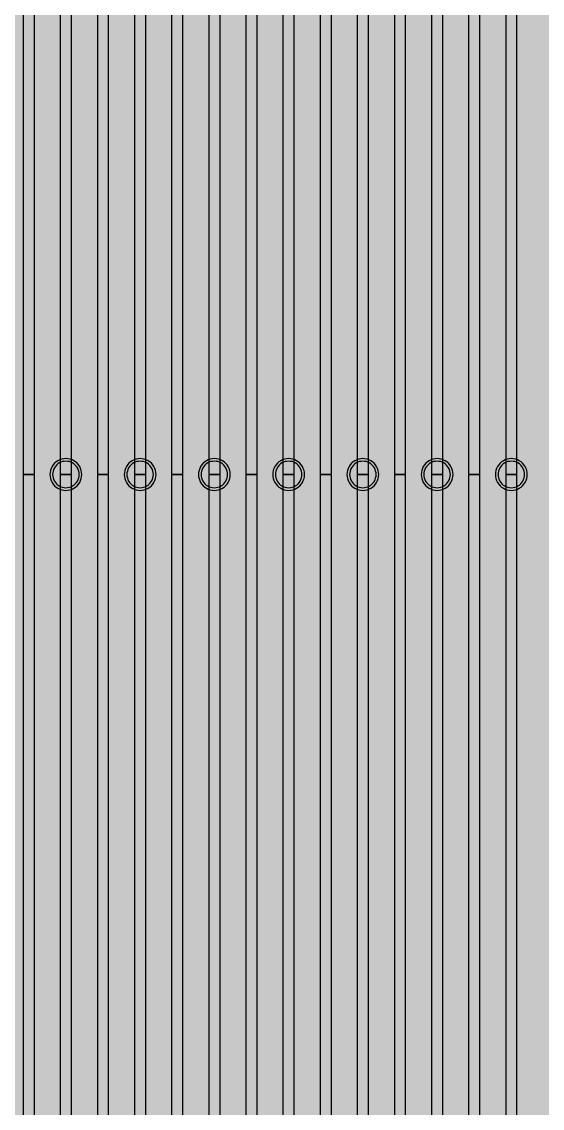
# Model space of a CAD drawing. Header units: metres. Extents: x -7231 to 10969, y -37556 to 1873.
# Drawn here: x 877.2 to 975.3, y -16751.3 to -16546.6 of the extents above; entities that cross this region are included whole.
import ezdxf

# ---------------------------------------------------------------- set-up
doc = ezdxf.new("R2010")
doc.units = ezdxf.units.M
for name, color, linetype in [('Metal1', 4, 'CONTINUOUS'), ('Metal2', 3, 'CONTINUOUS'), ('Polyimide', 7, 'CONTINUOUS')]:
    doc.layers.add(name, color=color, linetype=linetype)

msp = doc.modelspace()

# ---------------------------------------------------------------- hatches: boundary and pattern name
at = {"layer": 'Polyimide'}
msp.add_hatch(color=7, dxfattribs=at).paths.add_polyline_path([(4065.69, -468), (4066.67, -501.99), (4068.51, -535.99), (4071.41, -569.99), (4075.54, -603.99), (4081.04, -637.99), (4088.01, -671.99), (4096.52, -705.98), (4106.62, -739.98), (4118.33, -773.98), (4131.63, -807.98), (4146.49, -841.98), (4162.87, -875.98), (4180.68, -909.97), (4199.83, -943.97), (4220.22, -977.97), (4241.73, -1011.97), (4264.21, -1045.97), (4287.52, -1079.96), (4311.51, -1113.96), (4336.01, -1147.96), (4360.86, -1181.96), (4385.88, -1215.96), (4410.89, -1249.96), (4435.74, -1283.95), (4460.24, -1317.95), (4484.23, -1351.95), (4507.54, -1385.95), (4530.02, -1419.95), (4551.53, -1453.94), (4571.92, -1487.94), (4591.07, -1521.94), (4608.88, -1555.94), (4625.26, -1589.94), (4640.12, -1623.94), (4653.42, -1657.93), (4665.13, -1691.93), (4675.23, -1725.93), (4683.74, -1759.93), (4690.71, -1793.93), (4696.21, -1827.93), (4700.34, -1861.92), (4703.24, -1895.92), (4705.08, -1929.92), (4706.06, -1963.92), (4706.44, -1997.92), (4706.5, -2031.91), (4706.5, -4793.02), (4709.95, -4838.39), (4720.22, -4882.71), (4737.08, -4924.98), (4760.13, -4964.2), (4788.85, -4999.49), (4822.58, -5030.03), (4860.53, -5055.12), (4901.85, -5074.18), (4901.85, -5074.18), (4970.68, -5105.23), (5034.7, -5145.26), (5092.76, -5193.54), (5143.8, -5249.19), (5186.89, -5311.2), (5221.24, -5378.44), (5246.23, -5449.69), (5261.41, -5523.66), (5266.5, -5599), (5261.41, -5674.34), (5246.23, -5748.31), (5221.24, -5819.56), (5186.89, -5886.8), (5143.8, -5948.81), (5092.76, -6004.46), (5034.7, -6052.74), (4970.68, -6092.77), (4901.85, -6123.82), (4860.53, -6142.88), (4822.58, -6167.97), (4788.85, -6198.51), (4760.13, -6233.8), (4737.08, -6273.02), (4720.22, -6315.29), (4709.95, -6359.61), (4706.5, -6404.98), (4706.5, -9221.52), (4709.95, -9266.88), (4720.22, -9311.21), (4737.08, -9353.47), (4760.13, -9392.7), (4788.85, -9427.98), (4822.58, -9458.52), (4860.53, -9483.61), (4901.85, -9502.67), (4970.68, -9533.72), (5034.7, -9573.75), (5092.76, -9622.03), (5143.8, -9677.68), (5186.89, -9739.69), (5221.24, -9806.94), (5246.23, -9878.19), (5261.41, -9952.16), (5266.5, -10027.49), (5261.41, -10102.83), (5246.23, -10176.8), (5221.24, -10248.05), (5186.89, -10315.3), (5143.8, -10377.31), (5092.76, -10432.96), (5034.7, -10481.24), (4970.68, -10521.27), (4901.85, -10552.32), (4860.53, -10571.38), (4822.58, -10596.46), (4788.85, -10627), (4760.13, -10662.29), (4737.08, -10701.52), (4720.22, -10743.78), (4709.95, -10788.1), (4706.5, -10833.47), (4706.5, -13650.01), (4709.95, -13695.38), (4720.22, -13739.7), (4737.08, -13781.96), (4760.13, -13821.19), (4788.85, -13856.48), (4822.58, -13887.02), (4860.53, -13912.11), (4901.85, -13931.17), (4970.68, -13962.22), (5034.7, -14002.25), (5092.76, -14050.53), (5143.8, -14106.18), (5186.89, -14168.19), (5221.24, -14235.43), (5246.23, -14306.68), (5261.41, -14380.65), (5266.5, -14455.99), (5261.41, -14531.33), (5246.23, -14605.29), (5221.24, -14676.55), (5186.89, -14743.79), (5143.8, -14805.8), (5092.76, -14861.45), (5034.7, -14909.73), (4970.68, -14949.76), (4901.85, -14980.81), (4860.53, -14999.87), (4822.58, -15024.96), (4788.85, -15055.5), (4760.13, -15090.79), (4737.08, -15130.01), (4720.22, -15172.27), (4709.95, -15216.6), (4706.5, -15261.97), (4706.5, -15455.99), (4720.95, -15750.04), (4764.14, -16041.26), (4835.68, -16326.84), (4934.86, -16604.04), (5060.74, -16870.18), (5212.09, -17122.7), (5387.47, -17359.17), (5585.18, -17577.31), (5803.32, -17775.02), (6039.79, -17950.4), (6292.31, -18101.75), (6558.45, -18227.63), (6835.65, -18326.81), (7121.23, -18398.34), (7412.45, -18441.54), (7706.5, -18455.99), (9969.01, -18455.99), (10047.42, -18459.84), (10125.08, -18471.36), (10201.23, -18490.44), (10275.15, -18516.89), (10346.12, -18550.45), (10413.46, -18590.81), (10476.52, -18637.58), (10534.69, -18690.3), (10587.41, -18748.47), (10634.18, -18811.53), (10674.54, -18878.87), (10708.11, -18949.84), (10734.56, -19023.76), (10753.63, -19099.92), (10765.15, -19177.58), (10769.01, -19255.99), (10769.01, -20895.8), (10730.24, -20951.41), (10694.6, -21009.08), (10662.21, -21068.63), (10633.17, -21129.89), (10607.55, -21192.66), (10585.45, -21256.74), (10566.93, -21321.96), (10552.05, -21388.09), (10540.84, -21454.95), (10533.35, -21522.33), (10529.6, -21590.02), (10529.6, -21657.81), (10533.35, -21725.5), (10540.84, -21792.87), (10552.05, -21859.73), (10566.93, -21925.87), (10585.45, -21991.08), (10607.55, -22055.17), (10633.17, -22117.94), (10662.21, -22179.19), (10694.6, -22238.74), (10730.24, -22296.41), (10769.01, -22352.03), (10769.01, -32454.24), (10728.74, -32510.49), (10691.72, -32568.92), (10658.05, -32629.35), (10627.85, -32691.58), (10601.2, -32755.42), (10578.21, -32820.67), (10558.93, -32887.1), (10543.44, -32954.52), (10531.77, -33022.71), (10523.97, -33091.44), (10520.07, -33160.51), (10520.07, -33229.69), (10523.97, -33298.75), (10531.77, -33367.49), (10543.44, -33435.67), (10558.93, -33503.09), (10578.21, -33569.53), (10601.2, -33634.77), (10627.85, -33698.61), (10658.05, -33760.85), (10691.72, -33821.28), (10728.74, -33879.71), (10769.01, -33935.96), (10769.01, -36556), (10765.15, -36634.41), (10753.63, -36712.07), (10734.56, -36788.23), (10708.11, -36862.15), (10674.54, -36933.12), (10634.18, -37000.46), (10587.41, -37063.51), (10534.69, -37121.69), (10476.52, -37174.41), (10413.46, -37221.18), (10346.12, -37261.54), (10275.15, -37295.1), (10201.23, -37321.55), (10125.08, -37340.63), (10047.42, -37352.15), (9969.01, -37356), (-6231.01, -37356), (-6309.42, -37352.15), (-6387.08, -37340.63), (-6463.23, -37321.55), (-6537.15, -37295.1), (-6608.12, -37261.54), (-6675.46, -37221.18), (-6738.52, -37174.41), (-6796.69, -37121.69), (-6849.41, -37063.51), (-6896.18, -37000.46), (-6936.54, -36933.12), (-6970.11, -36862.15), (-6996.56, -36788.23), (-7015.63, -36712.07), (-7027.15, -36634.41), (-7031.01, -36556), (-7031.01, -33936), (-6990.74, -33879.75), (-6953.7, -33821.31), (-6920.03, -33760.88), (-6889.82, -33698.64), (-6863.18, -33634.8), (-6840.18, -33569.55), (-6820.9, -33503.11), (-6805.4, -33435.69), (-6793.74, -33367.49), (-6785.94, -33298.75), (-6782.03, -33229.68), (-6782.03, -33160.5), (-6785.94, -33091.43), (-6793.74, -33022.69), (-6805.4, -32954.5), (-6820.9, -32887.07), (-6840.18, -32820.63), (-6863.18, -32755.39), (-6889.82, -32691.54), (-6920.03, -32629.3), (-6953.7, -32568.87), (-6990.74, -32510.43), (-7031.01, -32454.18), (-7031.01, -22364.83), (-6990.74, -22308.58), (-6953.7, -22250.14), (-6920.03, -22189.71), (-6889.82, -22127.47), (-6863.18, -22063.62), (-6840.18, -21998.38), (-6820.9, -21931.94), (-6805.4, -21864.51), (-6793.74, -21796.32), (-6785.94, -21727.58), (-6782.03, -21658.51), (-6782.03, -21589.33), (-6785.94, -21520.26), (-6793.74, -21451.52), (-6805.4, -21383.32), (-6820.9, -21315.9), (-6840.18, -21249.46), (-6863.18, -21184.21), (-6889.82, -21120.37), (-6920.03, -21058.13), (-6953.7, -20997.7), (-6990.74, -20939.26), (-7031.01, -20883.01), (-7031.01, -19255.99), (-7027.15, -19177.58), (-7015.63, -19099.92), (-6996.56, -19023.76), (-6970.11, -18949.84), (-6936.54, -18878.87), (-6896.18, -18811.53), (-6849.41, -18748.47), (-6796.69, -18690.3), (-6738.52, -18637.58), (-6675.46, -18590.81), (-6608.12, -18550.45), (-6537.15, -18516.89), (-6463.23, -18490.44), (-6387.08, -18471.36), (-6309.42, -18459.84), (-6231.01, -18455.99), (-3968.5, -18455.99), (-3674.45, -18441.54), (-3383.23, -18398.34), (-3097.65, -18326.81), (-2820.45, -18227.63), (-2554.31, -18101.75), (-2301.79, -17950.4), (-2065.32, -17775.02), (-1847.18, -17577.31), (-1649.47, -17359.17), (-1474.09, -17122.7), (-1322.74, -16870.18), (-1196.86, -16604.04), (-1097.68, -16326.84), (-1026.14, -16041.26), (-982.95, -15750.04), (-968.5, -15455.99), (-968.5, -15261.97), (-971.95, -15216.6), (-982.22, -15172.27), (-999.08, -15130.01), (-1022.13, -15090.79), (-1050.85, -15055.5), (-1084.58, -15024.96), (-1122.53, -14999.87), (-1163.85, -14980.81), (-1232.68, -14949.76), (-1296.7, -14909.73), (-1354.76, -14861.45), (-1405.8, -14805.8), (-1448.89, -14743.79), (-1483.24, -14676.55), (-1508.23, -14605.29), (-1523.41, -14531.33), (-1528.5, -14455.99), (-1523.41, -14380.65), (-1508.23, -14306.68), (-1483.24, -14235.43), (-1448.89, -14168.19), (-1405.8, -14106.18), (-1354.76, -14050.53), (-1296.7, -14002.25), (-1232.68, -13962.22), (-1163.85, -13931.17), (-1122.53, -13912.11), (-1084.58, -13887.02), (-1050.85, -13856.48), (-1022.13, -13821.19), (-999.08, -13781.96), (-982.22, -13739.7), (-971.95, -13695.38), (-968.5, -13650.01), (-968.5, -12309.64), (-971.95, -12264.27), (-982.22, -12219.94), (-999.08, -12177.68), (-1022.13, -12138.46), (-1050.85, -12103.17), (-1084.58, -12072.63), (-1122.53, -12047.54), (-1163.85, -12028.48), (-1232.68, -11997.43), (-1296.7, -11957.4), (-1354.76, -11909.12), (-1405.8, -11853.47), (-1448.89, -11791.46), (-1483.24, -11724.22), (-1508.23, -11652.96), (-1523.41, -11579), (-1528.5, -11503.66), (-1523.41, -11428.32), (-1508.23, -11354.35), (-1483.24, -11283.1), (-1448.89, -11215.86), (-1405.8, -11153.85), (-1354.76, -11098.2), (-1296.7, -11049.92), (-1232.68, -11009.89), (-1163.85, -10978.84), (-1122.53, -10959.78), (-1084.58, -10934.69), (-1050.85, -10904.15), (-1022.13, -10868.86), (-999.08, -10829.63), (-982.22, -10787.37), (-971.95, -10743.05), (-968.5, -10697.68), (-968.5, -9357.31), (-971.95, -9311.94), (-982.22, -9267.62), (-999.08, -9225.35), (-1022.13, -9186.13), (-1050.85, -9150.84), (-1084.58, -9120.3), (-1122.53, -9095.21), (-1163.85, -9076.15), (-1163.85, -9076.15), (-1232.68, -9045.1), (-1296.7, -9005.07), (-1354.76, -8956.79), (-1405.8, -8901.14), (-1448.89, -8839.13), (-1483.24, -8771.89), (-1508.23, -8700.64), (-1523.41, -8626.67), (-1528.5, -8551.33), (-1523.41, -8475.99), (-1508.23, -8402.02), (-1483.24, -8330.77), (-1448.89, -8263.53), (-1405.8, -8201.52), (-1354.76, -8145.87), (-1296.7, -8097.59), (-1232.68, -8057.56), (-1163.85, -8026.51), (-1163.85, -8026.51), (-1122.53, -8007.45), (-1084.58, -7982.36), (-1050.85, -7951.82), (-1022.13, -7916.53), (-999.08, -7877.31), (-982.22, -7835.04), (-971.95, -7790.72), (-968.5, -7745.35), (-968.5, -6404.98), (-971.95, -6359.61), (-982.22, -6315.29), (-999.08, -6273.02), (-1022.13, -6233.8), (-1050.85, -6198.51), (-1084.58, -6167.97), (-1122.53, -6142.88), (-1163.85, -6123.82), (-1163.85, -6123.82), (-1232.68, -6092.77), (-1296.7, -6052.74), (-1354.76, -6004.46), (-1405.8, -5948.81), (-1448.89, -5886.8), (-1483.24, -5819.56), (-1508.23, -5748.31), (-1523.41, -5674.34), (-1528.5, -5599), (-1523.41, -5523.66), (-1508.23, -5449.69), (-1483.24, -5378.44), (-1448.89, -5311.2), (-1405.8, -5249.19), (-1354.76, -5193.54), (-1296.7, -5145.26), (-1232.68, -5105.23), (-1163.85, -5074.18), (-1163.85, -5074.18), (-1122.53, -5055.12), (-1084.58, -5030.03), (-1050.85, -4999.49), (-1022.13, -4964.2), (-999.08, -4924.98), (-982.22, -4882.71), (-971.95, -4838.39), (-968.5, -4793.02), (-968.5, -2031.91), (-968.44, -1997.92), (-968.06, -1963.92), (-967.05, -1929.92), (-965.18, -1895.92), (-962.22, -1861.92), (-958.01, -1827.93), (-952.41, -1793.93), (-945.31, -1759.93), (-936.64, -1725.93), (-926.35, -1691.93), (-914.43, -1657.93), (-900.88, -1623.94), (-885.74, -1589.94), (-869.05, -1555.94), (-850.91, -1521.94), (-831.4, -1487.94), (-810.63, -1453.94), (-788.72, -1419.95), (-765.82, -1385.95), (-742.07, -1351.95), (-717.63, -1317.95), (-692.67, -1283.95), (-667.36, -1249.96), (-641.88, -1215.96), (-616.39, -1181.96), (-591.08, -1147.96), (-566.12, -1113.96), (-541.68, -1079.96), (-517.93, -1045.97), (-495.03, -1011.97), (-473.12, -977.97), (-452.35, -943.97), (-432.84, -909.97), (-414.7, -875.98), (-398.01, -841.98), (-382.87, -807.98), (-369.32, -773.98), (-357.4, -739.98), (-347.11, -705.98), (-338.44, -671.99), (-331.34, -637.99), (-325.74, -603.99), (-321.53, -569.99), (-318.57, -535.99), (-316.7, -501.99), (-315.69, -468), (-315.31, -434), (-315.25, -400), (-315.25, 401), (-315.25, 451), (-315.25, 1644), (-270.25, 1644), (-270.03, 1637.13), (-269.35, 1630.29), (-268.23, 1623.52), (-266.67, 1616.82), (-264.68, 1610.25), (-262.26, 1603.82), (-259.42, 1597.56), (-256.18, 1591.5), (-252.55, 1585.67), (-248.55, 1580.08), (-244.19, 1574.77), (-239.5, 1569.75), (-234.48, 1565.06), (-229.17, 1560.7), (-223.58, 1556.7), (-217.75, 1553.07), (-211.69, 1549.83), (-205.43, 1546.99), (-199, 1544.57), (-192.43, 1542.58), (-185.73, 1541.02), (-178.96, 1539.9), (-172.12, 1539.22), (-165.25, 1539), (-158.38, 1539.22), (-151.54, 1539.9), (-144.77, 1541.02), (-138.07, 1542.58), (-131.5, 1544.57), (-125.07, 1546.99), (-118.81, 1549.83), (-112.75, 1553.07), (-106.92, 1556.7), (-101.33, 1560.7), (-96.02, 1565.06), (-91, 1569.75), (-86.31, 1574.77), (-81.95, 1580.08), (-77.95, 1585.67), (-74.32, 1591.5), (-71.08, 1597.56), (-68.24, 1603.82), (-65.82, 1610.25), (-63.83, 1616.82), (-62.27, 1623.52), (-61.15, 1630.29), (-60.47, 1637.13), (-60.25, 1644), (1853, 1644), (1853, 1573), (3815.25, 1573), (3815.46, 1579.54), (3816.11, 1586.05), (3817.17, 1592.51), (3818.66, 1598.88), (3820.56, 1605.14), (3822.86, 1611.27), (3825.56, 1617.23), (3828.65, 1623), (3832.1, 1628.56), (3835.91, 1633.88), (3840.07, 1638.93), (3844.54, 1643.71), (3849.32, 1648.18), (3854.37, 1652.34), (3859.69, 1656.15), (3865.25, 1659.6), (3871.02, 1662.69), (3876.98, 1665.39), (3883.11, 1667.69), (3889.37, 1669.59), (3895.74, 1671.08), (3902.2, 1672.14), (3908.71, 1672.79), (3915.25, 1673), (3921.79, 1672.79), (3928.3, 1672.14), (3934.76, 1671.08), (3941.13, 1669.59), (3947.39, 1667.69), (3953.52, 1665.39), (3959.48, 1662.69), (3965.25, 1659.6), (3970.81, 1656.15), (3976.13, 1652.34), (3981.18, 1648.18), (3985.96, 1643.71), (3990.43, 1638.93), (3994.59, 1633.88), (3998.4, 1628.56), (4001.85, 1623), (4004.94, 1617.23), (4007.64, 1611.27), (4009.94, 1605.14), (4011.84, 1598.88), (4013.33, 1592.51), (4014.39, 1586.05), (4015.04, 1579.54), (4015.25, 1573), (4065.25, 1573), (4065.25, 451), (4065.25, 401), (4065.25, -400), (4065.31, -434), (4065.69, -468)])

# ---------------------------------------------------------------- linework, layer by layer
at = {"layer": 'Metal1'}
for points in [[(879.5, -2032.03), (879.5, -16631.91), (877.5, -16631.91), (877.5, -2031.8)], [(886.5, -2032.02), (886.5, -16631.91), (884.5, -16631.91), (884.5, -2031.81)], [(893.5, -2032.02), (893.5, -16631.91), (891.5, -16631.91), (891.5, -2031.81)], [(900.5, -2032.02), (900.5, -16631.91), (898.5, -16631.91), (898.5, -2031.81)], [(907.5, -2032.02), (907.5, -16631.91), (905.5, -16631.91), (905.5, -2031.81)], [(914.5, -2032.02), (914.5, -16631.91), (912.5, -16631.91), (912.5, -2031.81)], [(921.5, -2032.02), (921.5, -16631.91), (919.5, -16631.91), (919.5, -2031.81)], [(928.5, -2032.02), (928.5, -16631.91), (926.5, -16631.91), (926.5, -2031.81)], [(935.5, -2032.02), (935.5, -16631.91), (933.5, -16631.91), (933.5, -2031.81)], [(942.5, -2032.02), (942.5, -16631.91), (940.5, -16631.91), (940.5, -2031.81)], [(949.5, -2032.01), (949.5, -16631.91), (947.5, -16631.91), (947.5, -2031.81)], [(956.5, -2032.01), (956.5, -16631.91), (954.5, -16631.91), (954.5, -2031.82)], [(963.5, -2032.01), (963.5, -16631.91), (961.5, -16631.91), (961.5, -2031.82)], [(970.5, -2032.01), (970.5, -16631.91), (968.5, -16631.91), (968.5, -2031.82)], [(940.53, -17789.79), (931.54, -17767.29), (922.54, -17744.79), (913.55, -17722.29), (904.56, -17699.79), (895.56, -17677.29), (886.57, -17654.79), (881.13, -17641.2), (877.5, -17622.32), (877.5, -16631.91), (879.5, -16631.91), (879.5, -17622.13), (883.06, -17640.63), (888.42, -17654.04), (897.42, -17676.54), (906.41, -17699.05), (915.41, -17721.55), (924.4, -17744.05), (933.4, -17766.55), (942.39, -17789.05)], [(953.64, -17789.79), (944.77, -17767.29), (935.91, -17744.78), (927.04, -17722.28), (918.17, -17699.78), (909.3, -17677.28), (900.44, -17654.78), (895.08, -17641.19), (891.5, -17622.33), (891.5, -16631.91), (893.5, -16631.91), (893.5, -17622.15), (897.01, -17640.64), (902.3, -17654.05), (911.17, -17676.55), (920.03, -17699.05), (928.9, -17721.55), (937.77, -17744.05), (946.64, -17766.55), (955.5, -17789.05)], [(966.75, -17789.78), (958.01, -17767.28), (949.27, -17744.78), (940.53, -17722.28), (931.79, -17699.78), (923.05, -17677.28), (914.31, -17654.78), (909.03, -17641.19), (905.5, -17622.35), (905.5, -16631.91), (907.5, -16631.91), (907.5, -17622.17), (910.96, -17640.64), (916.17, -17654.05), (924.91, -17676.55), (933.65, -17699.05), (942.39, -17721.56), (951.13, -17744.06), (959.87, -17766.56), (968.61, -17789.06)], [(979.86, -17789.78), (971.25, -17767.28), (962.63, -17744.78), (954.02, -17722.27), (945.41, -17699.77), (936.79, -17677.27), (928.18, -17654.77), (922.98, -17641.19), (919.5, -17622.37), (919.5, -16631.91), (921.5, -16631.91), (921.5, -17622.19), (924.91, -17640.64), (930.05, -17654.06), (938.66, -17676.56), (947.27, -17699.06), (955.89, -17721.56), (964.5, -17744.06), (973.11, -17766.56), (981.73, -17789.06)], [(992.97, -17789.77), (984.48, -17767.27), (975.99, -17744.77), (967.51, -17722.27), (959.02, -17699.77), (950.54, -17677.27), (942.05, -17654.77), (936.93, -17641.18), (933.5, -17622.39), (933.5, -16631.91), (935.5, -16631.91), (935.5, -17622.21), (938.86, -17640.65), (943.92, -17654.06), (952.41, -17676.56), (960.89, -17699.06), (969.38, -17721.56), (977.87, -17744.07), (986.35, -17766.57), (994.84, -17789.07)], [(1006.07, -17789.77), (997.72, -17767.27), (989.36, -17744.77), (981, -17722.27), (972.64, -17699.76), (964.28, -17677.26), (955.92, -17654.76), (950.88, -17641.18), (947.5, -17622.4), (947.5, -16631.91), (949.5, -16631.91), (949.5, -17622.22), (952.81, -17640.65), (957.8, -17654.07), (966.16, -17676.57), (974.51, -17699.07), (982.87, -17721.57), (991.23, -17744.07), (999.59, -17766.57), (1007.95, -17789.07)], [(1019.18, -17789.76), (1010.95, -17767.26), (1002.72, -17744.76), (994.49, -17722.26), (986.26, -17699.76), (978.02, -17677.26), (969.79, -17654.76), (964.82, -17641.18), (961.5, -17622.42), (961.5, -16631.91), (963.5, -16631.91), (963.5, -17622.24), (966.76, -17640.65), (971.67, -17654.07), (979.9, -17676.57), (988.13, -17699.07), (996.37, -17721.57), (1004.6, -17744.07), (1012.83, -17766.58), (1021.06, -17789.08)]]:
    msp.add_lwpolyline(points, dxfattribs=at)
for points in [[(888.5, -16631.91), (888.47, -16631.52), (888.4, -16631.14), (888.27, -16630.77), (888.1, -16630.41), (887.88, -16630.09), (887.62, -16629.79), (887.33, -16629.53), (887, -16629.32), (886.65, -16629.14), (886.28, -16629.02), (885.89, -16628.94), (885.5, -16628.91), (885.11, -16628.94), (884.72, -16629.02), (884.35, -16629.14), (884, -16629.32), (883.67, -16629.53), (883.38, -16629.79), (883.12, -16630.09), (882.9, -16630.41), (882.73, -16630.77), (882.6, -16631.14), (882.53, -16631.52), (882.5, -16631.91), (882.53, -16632.31), (882.6, -16632.69), (882.73, -16633.06), (882.9, -16633.41), (883.12, -16633.74), (883.38, -16634.04), (883.67, -16634.29), (884, -16634.51), (884.35, -16634.69), (884.72, -16634.81), (885.11, -16634.89), (885.5, -16634.91), (885.89, -16634.89), (886.28, -16634.81), (886.65, -16634.69), (887, -16634.51), (887.33, -16634.29), (887.62, -16634.04), (887.88, -16633.74), (888.1, -16633.41), (888.27, -16633.06), (888.4, -16632.69), (888.47, -16632.31), (888.5, -16631.91)], [(902.5, -16631.91), (902.47, -16631.52), (902.4, -16631.14), (902.27, -16630.77), (902.1, -16630.41), (901.88, -16630.09), (901.62, -16629.79), (901.33, -16629.53), (901, -16629.32), (900.65, -16629.14), (900.28, -16629.02), (899.89, -16628.94), (899.5, -16628.91), (899.11, -16628.94), (898.72, -16629.02), (898.35, -16629.14), (898, -16629.32), (897.67, -16629.53), (897.38, -16629.79), (897.12, -16630.09), (896.9, -16630.41), (896.73, -16630.77), (896.6, -16631.14), (896.53, -16631.52), (896.5, -16631.91), (896.53, -16632.31), (896.6, -16632.69), (896.73, -16633.06), (896.9, -16633.41), (897.12, -16633.74), (897.38, -16634.04), (897.67, -16634.29), (898, -16634.51), (898.35, -16634.69), (898.72, -16634.81), (899.11, -16634.89), (899.5, -16634.91), (899.89, -16634.89), (900.28, -16634.81), (900.65, -16634.69), (901, -16634.51), (901.33, -16634.29), (901.62, -16634.04), (901.88, -16633.74), (902.1, -16633.41), (902.27, -16633.06), (902.4, -16632.69), (902.47, -16632.31), (902.5, -16631.91)], [(916.5, -16631.91), (916.47, -16631.52), (916.4, -16631.14), (916.27, -16630.77), (916.1, -16630.41), (915.88, -16630.09), (915.62, -16629.79), (915.33, -16629.53), (915, -16629.32), (914.65, -16629.14), (914.28, -16629.02), (913.89, -16628.94), (913.5, -16628.91), (913.11, -16628.94), (912.72, -16629.02), (912.35, -16629.14), (912, -16629.32), (911.67, -16629.53), (911.38, -16629.79), (911.12, -16630.09), (910.9, -16630.41), (910.73, -16630.77), (910.6, -16631.14), (910.53, -16631.52), (910.5, -16631.91), (910.53, -16632.31), (910.6, -16632.69), (910.73, -16633.06), (910.9, -16633.41), (911.12, -16633.74), (911.38, -16634.04), (911.67, -16634.29), (912, -16634.51), (912.35, -16634.69), (912.72, -16634.81), (913.11, -16634.89), (913.5, -16634.91), (913.89, -16634.89), (914.28, -16634.81), (914.65, -16634.69), (915, -16634.51), (915.33, -16634.29), (915.62, -16634.04), (915.88, -16633.74), (916.1, -16633.41), (916.27, -16633.06), (916.4, -16632.69), (916.47, -16632.31), (916.5, -16631.91)], [(930.5, -16631.91), (930.47, -16631.52), (930.4, -16631.14), (930.27, -16630.77), (930.1, -16630.41), (929.88, -16630.09), (929.62, -16629.79), (929.33, -16629.53), (929, -16629.32), (928.65, -16629.14), (928.28, -16629.02), (927.89, -16628.94), (927.5, -16628.91), (927.11, -16628.94), (926.72, -16629.02), (926.35, -16629.14), (926, -16629.32), (925.67, -16629.53), (925.38, -16629.79), (925.12, -16630.09), (924.9, -16630.41), (924.73, -16630.77), (924.6, -16631.14), (924.53, -16631.52), (924.5, -16631.91), (924.53, -16632.31), (924.6, -16632.69), (924.73, -16633.06), (924.9, -16633.41), (925.12, -16633.74), (925.38, -16634.04), (925.67, -16634.29), (926, -16634.51), (926.35, -16634.69), (926.72, -16634.81), (927.11, -16634.89), (927.5, -16634.91), (927.89, -16634.89), (928.28, -16634.81), (928.65, -16634.69), (929, -16634.51), (929.33, -16634.29), (929.62, -16634.04), (929.88, -16633.74), (930.1, -16633.41), (930.27, -16633.06), (930.4, -16632.69), (930.47, -16632.31), (930.5, -16631.91)], [(944.5, -16631.91), (944.47, -16631.52), (944.4, -16631.14), (944.27, -16630.77), (944.1, -16630.41), (943.88, -16630.09), (943.62, -16629.79), (943.33, -16629.53), (943, -16629.32), (942.65, -16629.14), (942.28, -16629.02), (941.89, -16628.94), (941.5, -16628.91), (941.11, -16628.94), (940.72, -16629.02), (940.35, -16629.14), (940, -16629.32), (939.67, -16629.53), (939.38, -16629.79), (939.12, -16630.09), (938.9, -16630.41), (938.73, -16630.77), (938.6, -16631.14), (938.53, -16631.52), (938.5, -16631.91), (938.53, -16632.31), (938.6, -16632.69), (938.73, -16633.06), (938.9, -16633.41), (939.12, -16633.74), (939.38, -16634.04), (939.67, -16634.29), (940, -16634.51), (940.35, -16634.69), (940.72, -16634.81), (941.11, -16634.89), (941.5, -16634.91), (941.89, -16634.89), (942.28, -16634.81), (942.65, -16634.69), (943, -16634.51), (943.33, -16634.29), (943.62, -16634.04), (943.88, -16633.74), (944.1, -16633.41), (944.27, -16633.06), (944.4, -16632.69), (944.47, -16632.31), (944.5, -16631.91)], [(958.5, -16631.91), (958.47, -16631.52), (958.4, -16631.14), (958.27, -16630.77), (958.1, -16630.41), (957.88, -16630.09), (957.62, -16629.79), (957.33, -16629.53), (957, -16629.32), (956.65, -16629.14), (956.28, -16629.02), (955.89, -16628.94), (955.5, -16628.91), (955.11, -16628.94), (954.72, -16629.02), (954.35, -16629.14), (954, -16629.32), (953.67, -16629.53), (953.38, -16629.79), (953.12, -16630.09), (952.9, -16630.41), (952.73, -16630.77), (952.6, -16631.14), (952.53, -16631.52), (952.5, -16631.91), (952.53, -16632.31), (952.6, -16632.69), (952.73, -16633.06), (952.9, -16633.41), (953.12, -16633.74), (953.38, -16634.04), (953.67, -16634.29), (954, -16634.51), (954.35, -16634.69), (954.72, -16634.81), (955.11, -16634.89), (955.5, -16634.91), (955.89, -16634.89), (956.28, -16634.81), (956.65, -16634.69), (957, -16634.51), (957.33, -16634.29), (957.62, -16634.04), (957.88, -16633.74), (958.1, -16633.41), (958.27, -16633.06), (958.4, -16632.69), (958.47, -16632.31), (958.5, -16631.91)], [(972.5, -16631.91), (972.47, -16631.52), (972.4, -16631.14), (972.27, -16630.77), (972.1, -16630.41), (971.88, -16630.09), (971.62, -16629.79), (971.33, -16629.53), (971, -16629.32), (970.65, -16629.14), (970.28, -16629.02), (969.89, -16628.94), (969.5, -16628.91), (969.11, -16628.94), (968.72, -16629.02), (968.35, -16629.14), (968, -16629.32), (967.67, -16629.53), (967.38, -16629.79), (967.12, -16630.09), (966.9, -16630.41), (966.73, -16630.77), (966.6, -16631.14), (966.53, -16631.52), (966.5, -16631.91), (966.53, -16632.31), (966.6, -16632.69), (966.73, -16633.06), (966.9, -16633.41), (967.12, -16633.74), (967.38, -16634.04), (967.67, -16634.29), (968, -16634.51), (968.35, -16634.69), (968.72, -16634.81), (969.11, -16634.89), (969.5, -16634.91), (969.89, -16634.89), (970.28, -16634.81), (970.65, -16634.69), (971, -16634.51), (971.33, -16634.29), (971.62, -16634.04), (971.88, -16633.74), (972.1, -16633.41), (972.27, -16633.06), (972.4, -16632.69), (972.47, -16632.31), (972.5, -16631.91)]]:
    msp.add_lwpolyline(points, close=True, dxfattribs=at)
at = {"layer": 'Metal2'}
for points in [[(888.5, -16631.91), (888.47, -16631.52), (888.4, -16631.14), (888.27, -16630.77), (888.1, -16630.41), (887.88, -16630.09), (887.62, -16629.79), (887.33, -16629.53), (887, -16629.32), (886.65, -16629.14), (886.28, -16629.02), (885.89, -16628.94), (885.5, -16628.91), (885.11, -16628.94), (884.72, -16629.02), (884.35, -16629.14), (884, -16629.32), (883.67, -16629.53), (883.38, -16629.79), (883.12, -16630.09), (882.9, -16630.41), (882.73, -16630.77), (882.6, -16631.14), (882.53, -16631.52), (882.5, -16631.91), (882.53, -16632.31), (882.6, -16632.69), (882.73, -16633.06), (882.9, -16633.41), (883.12, -16633.74), (883.38, -16634.04), (883.67, -16634.29), (884, -16634.51), (884.35, -16634.69), (884.72, -16634.81), (885.11, -16634.89), (885.5, -16634.91), (885.89, -16634.89), (886.28, -16634.81), (886.65, -16634.69), (887, -16634.51), (887.33, -16634.29), (887.62, -16634.04), (887.88, -16633.74), (888.1, -16633.41), (888.27, -16633.06), (888.4, -16632.69), (888.47, -16632.31), (888.5, -16631.91)], [(902.5, -16631.91), (902.47, -16631.52), (902.4, -16631.14), (902.27, -16630.77), (902.1, -16630.41), (901.88, -16630.09), (901.62, -16629.79), (901.33, -16629.53), (901, -16629.32), (900.65, -16629.14), (900.28, -16629.02), (899.89, -16628.94), (899.5, -16628.91), (899.11, -16628.94), (898.72, -16629.02), (898.35, -16629.14), (898, -16629.32), (897.67, -16629.53), (897.38, -16629.79), (897.12, -16630.09), (896.9, -16630.41), (896.73, -16630.77), (896.6, -16631.14), (896.53, -16631.52), (896.5, -16631.91), (896.53, -16632.31), (896.6, -16632.69), (896.73, -16633.06), (896.9, -16633.41), (897.12, -16633.74), (897.38, -16634.04), (897.67, -16634.29), (898, -16634.51), (898.35, -16634.69), (898.72, -16634.81), (899.11, -16634.89), (899.5, -16634.91), (899.89, -16634.89), (900.28, -16634.81), (900.65, -16634.69), (901, -16634.51), (901.33, -16634.29), (901.62, -16634.04), (901.88, -16633.74), (902.1, -16633.41), (902.27, -16633.06), (902.4, -16632.69), (902.47, -16632.31), (902.5, -16631.91)], [(916.5, -16631.91), (916.47, -16631.52), (916.4, -16631.14), (916.27, -16630.77), (916.1, -16630.41), (915.88, -16630.09), (915.62, -16629.79), (915.33, -16629.53), (915, -16629.32), (914.65, -16629.14), (914.28, -16629.02), (913.89, -16628.94), (913.5, -16628.91), (913.11, -16628.94), (912.72, -16629.02), (912.35, -16629.14), (912, -16629.32), (911.67, -16629.53), (911.38, -16629.79), (911.12, -16630.09), (910.9, -16630.41), (910.73, -16630.77), (910.6, -16631.14), (910.53, -16631.52), (910.5, -16631.91), (910.53, -16632.31), (910.6, -16632.69), (910.73, -16633.06), (910.9, -16633.41), (911.12, -16633.74), (911.38, -16634.04), (911.67, -16634.29), (912, -16634.51), (912.35, -16634.69), (912.72, -16634.81), (913.11, -16634.89), (913.5, -16634.91), (913.89, -16634.89), (914.28, -16634.81), (914.65, -16634.69), (915, -16634.51), (915.33, -16634.29), (915.62, -16634.04), (915.88, -16633.74), (916.1, -16633.41), (916.27, -16633.06), (916.4, -16632.69), (916.47, -16632.31), (916.5, -16631.91)], [(930.5, -16631.91), (930.47, -16631.52), (930.4, -16631.14), (930.27, -16630.77), (930.1, -16630.41), (929.88, -16630.09), (929.62, -16629.79), (929.33, -16629.53), (929, -16629.32), (928.65, -16629.14), (928.28, -16629.02), (927.89, -16628.94), (927.5, -16628.91), (927.11, -16628.94), (926.72, -16629.02), (926.35, -16629.14), (926, -16629.32), (925.67, -16629.53), (925.38, -16629.79), (925.12, -16630.09), (924.9, -16630.41), (924.73, -16630.77), (924.6, -16631.14), (924.53, -16631.52), (924.5, -16631.91), (924.53, -16632.31), (924.6, -16632.69), (924.73, -16633.06), (924.9, -16633.41), (925.12, -16633.74), (925.38, -16634.04), (925.67, -16634.29), (926, -16634.51), (926.35, -16634.69), (926.72, -16634.81), (927.11, -16634.89), (927.5, -16634.91), (927.89, -16634.89), (928.28, -16634.81), (928.65, -16634.69), (929, -16634.51), (929.33, -16634.29), (929.62, -16634.04), (929.88, -16633.74), (930.1, -16633.41), (930.27, -16633.06), (930.4, -16632.69), (930.47, -16632.31), (930.5, -16631.91)], [(944.5, -16631.91), (944.47, -16631.52), (944.4, -16631.14), (944.27, -16630.77), (944.1, -16630.41), (943.88, -16630.09), (943.62, -16629.79), (943.33, -16629.53), (943, -16629.32), (942.65, -16629.14), (942.28, -16629.02), (941.89, -16628.94), (941.5, -16628.91), (941.11, -16628.94), (940.72, -16629.02), (940.35, -16629.14), (940, -16629.32), (939.67, -16629.53), (939.38, -16629.79), (939.12, -16630.09), (938.9, -16630.41), (938.73, -16630.77), (938.6, -16631.14), (938.53, -16631.52), (938.5, -16631.91), (938.53, -16632.31), (938.6, -16632.69), (938.73, -16633.06), (938.9, -16633.41), (939.12, -16633.74), (939.38, -16634.04), (939.67, -16634.29), (940, -16634.51), (940.35, -16634.69), (940.72, -16634.81), (941.11, -16634.89), (941.5, -16634.91), (941.89, -16634.89), (942.28, -16634.81), (942.65, -16634.69), (943, -16634.51), (943.33, -16634.29), (943.62, -16634.04), (943.88, -16633.74), (944.1, -16633.41), (944.27, -16633.06), (944.4, -16632.69), (944.47, -16632.31), (944.5, -16631.91)], [(958.5, -16631.91), (958.47, -16631.52), (958.4, -16631.14), (958.27, -16630.77), (958.1, -16630.41), (957.88, -16630.09), (957.62, -16629.79), (957.33, -16629.53), (957, -16629.32), (956.65, -16629.14), (956.28, -16629.02), (955.89, -16628.94), (955.5, -16628.91), (955.11, -16628.94), (954.72, -16629.02), (954.35, -16629.14), (954, -16629.32), (953.67, -16629.53), (953.38, -16629.79), (953.12, -16630.09), (952.9, -16630.41), (952.73, -16630.77), (952.6, -16631.14), (952.53, -16631.52), (952.5, -16631.91), (952.53, -16632.31), (952.6, -16632.69), (952.73, -16633.06), (952.9, -16633.41), (953.12, -16633.74), (953.38, -16634.04), (953.67, -16634.29), (954, -16634.51), (954.35, -16634.69), (954.72, -16634.81), (955.11, -16634.89), (955.5, -16634.91), (955.89, -16634.89), (956.28, -16634.81), (956.65, -16634.69), (957, -16634.51), (957.33, -16634.29), (957.62, -16634.04), (957.88, -16633.74), (958.1, -16633.41), (958.27, -16633.06), (958.4, -16632.69), (958.47, -16632.31), (958.5, -16631.91)], [(972.5, -16631.91), (972.47, -16631.52), (972.4, -16631.14), (972.27, -16630.77), (972.1, -16630.41), (971.88, -16630.09), (971.62, -16629.79), (971.33, -16629.53), (971, -16629.32), (970.65, -16629.14), (970.28, -16629.02), (969.89, -16628.94), (969.5, -16628.91), (969.11, -16628.94), (968.72, -16629.02), (968.35, -16629.14), (968, -16629.32), (967.67, -16629.53), (967.38, -16629.79), (967.12, -16630.09), (966.9, -16630.41), (966.73, -16630.77), (966.6, -16631.14), (966.53, -16631.52), (966.5, -16631.91), (966.53, -16632.31), (966.6, -16632.69), (966.73, -16633.06), (966.9, -16633.41), (967.12, -16633.74), (967.38, -16634.04), (967.67, -16634.29), (968, -16634.51), (968.35, -16634.69), (968.72, -16634.81), (969.11, -16634.89), (969.5, -16634.91), (969.89, -16634.89), (970.28, -16634.81), (970.65, -16634.69), (971, -16634.51), (971.33, -16634.29), (971.62, -16634.04), (971.88, -16633.74), (972.1, -16633.41), (972.27, -16633.06), (972.4, -16632.69), (972.47, -16632.31), (972.5, -16631.91)]]:
    msp.add_lwpolyline(points, close=True, dxfattribs=at)
for points in [[(947.09, -17789.79), (938.16, -17767.29), (929.23, -17744.79), (920.29, -17722.29), (911.36, -17699.79), (902.43, -17677.28), (893.5, -17654.78), (888.11, -17641.2), (884.5, -17622.33), (884.5, -16631.91), (886.5, -16631.91), (886.5, -17622.14), (890.04, -17640.63), (895.36, -17654.05), (904.29, -17676.55), (913.22, -17699.05), (922.15, -17721.55), (931.08, -17744.05), (940.02, -17766.55), (948.95, -17789.05)], [(960.2, -17789.78), (951.39, -17767.28), (942.59, -17744.78), (933.78, -17722.28), (924.98, -17699.78), (916.18, -17677.28), (907.37, -17654.78), (902.06, -17641.19), (898.5, -17622.34), (898.5, -16631.91), (900.5, -16631.91), (900.5, -17622.16), (903.99, -17640.64), (909.24, -17654.05), (918.04, -17676.55), (926.84, -17699.05), (935.65, -17721.55), (944.45, -17744.05), (953.25, -17766.55), (962.06, -17789.06)], [(973.3, -17789.78), (964.63, -17767.28), (955.95, -17744.78), (947.27, -17722.28), (938.6, -17699.78), (929.92, -17677.28), (921.24, -17654.78), (916, -17641.19), (912.5, -17622.36), (912.5, -16631.91), (914.5, -16631.91), (914.5, -17622.18), (917.94, -17640.64), (923.11, -17654.06), (931.79, -17676.56), (940.46, -17699.06), (949.14, -17721.56), (957.82, -17744.06), (966.49, -17766.56), (975.17, -17789.06)], [(986.41, -17789.77), (977.86, -17767.27), (969.31, -17744.77), (960.76, -17722.27), (952.21, -17699.77), (943.66, -17677.27), (935.11, -17654.77), (929.95, -17641.19), (926.5, -17622.38), (926.5, -16631.91), (928.5, -16631.91), (928.5, -17622.2), (931.89, -17640.64), (936.98, -17654.06), (945.53, -17676.56), (954.08, -17699.06), (962.63, -17721.56), (971.18, -17744.06), (979.73, -17766.56), (988.28, -17789.06)], [(999.52, -17789.77), (991.1, -17767.27), (982.68, -17744.77), (974.25, -17722.27), (965.83, -17699.77), (957.41, -17677.27), (948.99, -17654.77), (943.9, -17641.18), (940.5, -17622.39), (940.5, -16631.91), (942.5, -16631.91), (942.5, -17622.21), (945.84, -17640.65), (950.86, -17654.06), (959.28, -17676.57), (967.7, -17699.07), (976.13, -17721.57), (984.55, -17744.07), (992.97, -17766.57), (1001.39, -17789.07)], [(1012.63, -17789.77), (1004.33, -17767.26), (996.04, -17744.76), (987.74, -17722.26), (979.45, -17699.76), (971.15, -17677.26), (962.86, -17654.76), (957.85, -17641.18), (954.5, -17622.41), (954.5, -16631.91), (956.5, -16631.91), (956.5, -17622.23), (959.79, -17640.65), (964.73, -17654.07), (973.03, -17676.57), (981.32, -17699.07), (989.62, -17721.57), (997.92, -17744.07), (1006.21, -17766.57), (1014.51, -17789.07)], [(1025.74, -17789.76), (1017.57, -17767.26), (1009.4, -17744.76), (1001.23, -17722.26), (993.06, -17699.76), (984.9, -17677.26), (976.73, -17654.76), (971.8, -17641.17), (968.5, -17622.43), (968.5, -16631.91), (970.5, -16631.91), (970.5, -17622.25), (973.74, -17640.66), (978.61, -17654.07), (986.78, -17676.57), (994.94, -17699.08), (1003.11, -17721.58), (1011.28, -17744.08), (1019.45, -17766.58), (1027.62, -17789.08)]]:
    msp.add_lwpolyline(points, dxfattribs=at)
at = {"layer": 'Via'}
for points in [[(888, -16631.91), (887.98, -16631.59), (887.91, -16631.27), (887.81, -16630.96), (887.67, -16630.66), (887.48, -16630.39), (887.27, -16630.15), (887.02, -16629.93), (886.75, -16629.75), (886.46, -16629.6), (886.15, -16629.5), (885.83, -16629.44), (885.5, -16629.41), (885.17, -16629.44), (884.85, -16629.5), (884.54, -16629.6), (884.25, -16629.75), (883.98, -16629.93), (883.73, -16630.15), (883.52, -16630.39), (883.33, -16630.66), (883.19, -16630.96), (883.09, -16631.27), (883.02, -16631.59), (883, -16631.91), (883.02, -16632.24), (883.09, -16632.56), (883.19, -16632.87), (883.33, -16633.16), (883.52, -16633.44), (883.73, -16633.68), (883.98, -16633.9), (884.25, -16634.08), (884.54, -16634.22), (884.85, -16634.33), (885.17, -16634.39), (885.5, -16634.41), (885.83, -16634.39), (886.15, -16634.33), (886.46, -16634.22), (886.75, -16634.08), (887.02, -16633.9), (887.27, -16633.68), (887.48, -16633.44), (887.67, -16633.16), (887.81, -16632.87), (887.91, -16632.56), (887.98, -16632.24), (888, -16631.91)], [(902, -16631.91), (901.98, -16631.59), (901.91, -16631.27), (901.81, -16630.96), (901.67, -16630.66), (901.48, -16630.39), (901.27, -16630.15), (901.02, -16629.93), (900.75, -16629.75), (900.46, -16629.6), (900.15, -16629.5), (899.83, -16629.44), (899.5, -16629.41), (899.17, -16629.44), (898.85, -16629.5), (898.54, -16629.6), (898.25, -16629.75), (897.98, -16629.93), (897.73, -16630.15), (897.52, -16630.39), (897.33, -16630.66), (897.19, -16630.96), (897.09, -16631.27), (897.02, -16631.59), (897, -16631.91), (897.02, -16632.24), (897.09, -16632.56), (897.19, -16632.87), (897.33, -16633.16), (897.52, -16633.44), (897.73, -16633.68), (897.98, -16633.9), (898.25, -16634.08), (898.54, -16634.22), (898.85, -16634.33), (899.17, -16634.39), (899.5, -16634.41), (899.83, -16634.39), (900.15, -16634.33), (900.46, -16634.22), (900.75, -16634.08), (901.02, -16633.9), (901.27, -16633.68), (901.48, -16633.44), (901.67, -16633.16), (901.81, -16632.87), (901.91, -16632.56), (901.98, -16632.24), (902, -16631.91)], [(916, -16631.91), (915.98, -16631.59), (915.91, -16631.27), (915.81, -16630.96), (915.67, -16630.66), (915.48, -16630.39), (915.27, -16630.15), (915.02, -16629.93), (914.75, -16629.75), (914.46, -16629.6), (914.15, -16629.5), (913.83, -16629.44), (913.5, -16629.41), (913.17, -16629.44), (912.85, -16629.5), (912.54, -16629.6), (912.25, -16629.75), (911.98, -16629.93), (911.73, -16630.15), (911.52, -16630.39), (911.33, -16630.66), (911.19, -16630.96), (911.09, -16631.27), (911.02, -16631.59), (911, -16631.91), (911.02, -16632.24), (911.09, -16632.56), (911.19, -16632.87), (911.33, -16633.16), (911.52, -16633.44), (911.73, -16633.68), (911.98, -16633.9), (912.25, -16634.08), (912.54, -16634.22), (912.85, -16634.33), (913.17, -16634.39), (913.5, -16634.41), (913.83, -16634.39), (914.15, -16634.33), (914.46, -16634.22), (914.75, -16634.08), (915.02, -16633.9), (915.27, -16633.68), (915.48, -16633.44), (915.67, -16633.16), (915.81, -16632.87), (915.91, -16632.56), (915.98, -16632.24), (916, -16631.91)], [(930, -16631.91), (929.98, -16631.59), (929.91, -16631.27), (929.81, -16630.96), (929.67, -16630.66), (929.48, -16630.39), (929.27, -16630.15), (929.02, -16629.93), (928.75, -16629.75), (928.46, -16629.6), (928.15, -16629.5), (927.83, -16629.44), (927.5, -16629.41), (927.17, -16629.44), (926.85, -16629.5), (926.54, -16629.6), (926.25, -16629.75), (925.98, -16629.93), (925.73, -16630.15), (925.52, -16630.39), (925.33, -16630.66), (925.19, -16630.96), (925.09, -16631.27), (925.02, -16631.59), (925, -16631.91), (925.02, -16632.24), (925.09, -16632.56), (925.19, -16632.87), (925.33, -16633.16), (925.52, -16633.44), (925.73, -16633.68), (925.98, -16633.9), (926.25, -16634.08), (926.54, -16634.22), (926.85, -16634.33), (927.17, -16634.39), (927.5, -16634.41), (927.83, -16634.39), (928.15, -16634.33), (928.46, -16634.22), (928.75, -16634.08), (929.02, -16633.9), (929.27, -16633.68), (929.48, -16633.44), (929.67, -16633.16), (929.81, -16632.87), (929.91, -16632.56), (929.98, -16632.24), (930, -16631.91)], [(944, -16631.91), (943.98, -16631.59), (943.91, -16631.27), (943.81, -16630.96), (943.67, -16630.66), (943.48, -16630.39), (943.27, -16630.15), (943.02, -16629.93), (942.75, -16629.75), (942.46, -16629.6), (942.15, -16629.5), (941.83, -16629.44), (941.5, -16629.41), (941.17, -16629.44), (940.85, -16629.5), (940.54, -16629.6), (940.25, -16629.75), (939.98, -16629.93), (939.73, -16630.15), (939.52, -16630.39), (939.33, -16630.66), (939.19, -16630.96), (939.09, -16631.27), (939.02, -16631.59), (939, -16631.91), (939.02, -16632.24), (939.09, -16632.56), (939.19, -16632.87), (939.33, -16633.16), (939.52, -16633.44), (939.73, -16633.68), (939.98, -16633.9), (940.25, -16634.08), (940.54, -16634.22), (940.85, -16634.33), (941.17, -16634.39), (941.5, -16634.41), (941.83, -16634.39), (942.15, -16634.33), (942.46, -16634.22), (942.75, -16634.08), (943.02, -16633.9), (943.27, -16633.68), (943.48, -16633.44), (943.67, -16633.16), (943.81, -16632.87), (943.91, -16632.56), (943.98, -16632.24), (944, -16631.91)], [(958, -16631.91), (957.98, -16631.59), (957.91, -16631.27), (957.81, -16630.96), (957.67, -16630.66), (957.48, -16630.39), (957.27, -16630.15), (957.02, -16629.93), (956.75, -16629.75), (956.46, -16629.6), (956.15, -16629.5), (955.83, -16629.44), (955.5, -16629.41), (955.17, -16629.44), (954.85, -16629.5), (954.54, -16629.6), (954.25, -16629.75), (953.98, -16629.93), (953.73, -16630.15), (953.52, -16630.39), (953.33, -16630.66), (953.19, -16630.96), (953.09, -16631.27), (953.02, -16631.59), (953, -16631.91), (953.02, -16632.24), (953.09, -16632.56), (953.19, -16632.87), (953.33, -16633.16), (953.52, -16633.44), (953.73, -16633.68), (953.98, -16633.9), (954.25, -16634.08), (954.54, -16634.22), (954.85, -16634.33), (955.17, -16634.39), (955.5, -16634.41), (955.83, -16634.39), (956.15, -16634.33), (956.46, -16634.22), (956.75, -16634.08), (957.02, -16633.9), (957.27, -16633.68), (957.48, -16633.44), (957.67, -16633.16), (957.81, -16632.87), (957.91, -16632.56), (957.98, -16632.24), (958, -16631.91)], [(972, -16631.91), (971.98, -16631.59), (971.91, -16631.27), (971.81, -16630.96), (971.67, -16630.66), (971.48, -16630.39), (971.27, -16630.15), (971.02, -16629.93), (970.75, -16629.75), (970.46, -16629.6), (970.15, -16629.5), (969.83, -16629.44), (969.5, -16629.41), (969.17, -16629.44), (968.85, -16629.5), (968.54, -16629.6), (968.25, -16629.75), (967.98, -16629.93), (967.73, -16630.15), (967.52, -16630.39), (967.33, -16630.66), (967.19, -16630.96), (967.09, -16631.27), (967.02, -16631.59), (967, -16631.91), (967.02, -16632.24), (967.09, -16632.56), (967.19, -16632.87), (967.33, -16633.16), (967.52, -16633.44), (967.73, -16633.68), (967.98, -16633.9), (968.25, -16634.08), (968.54, -16634.22), (968.85, -16634.33), (969.17, -16634.39), (969.5, -16634.41), (969.83, -16634.39), (970.15, -16634.33), (970.46, -16634.22), (970.75, -16634.08), (971.02, -16633.9), (971.27, -16633.68), (971.48, -16633.44), (971.67, -16633.16), (971.81, -16632.87), (971.91, -16632.56), (971.98, -16632.24), (972, -16631.91)]]:
    msp.add_lwpolyline(points, close=True, dxfattribs=at)

doc.saveas('drawing.dxf')
